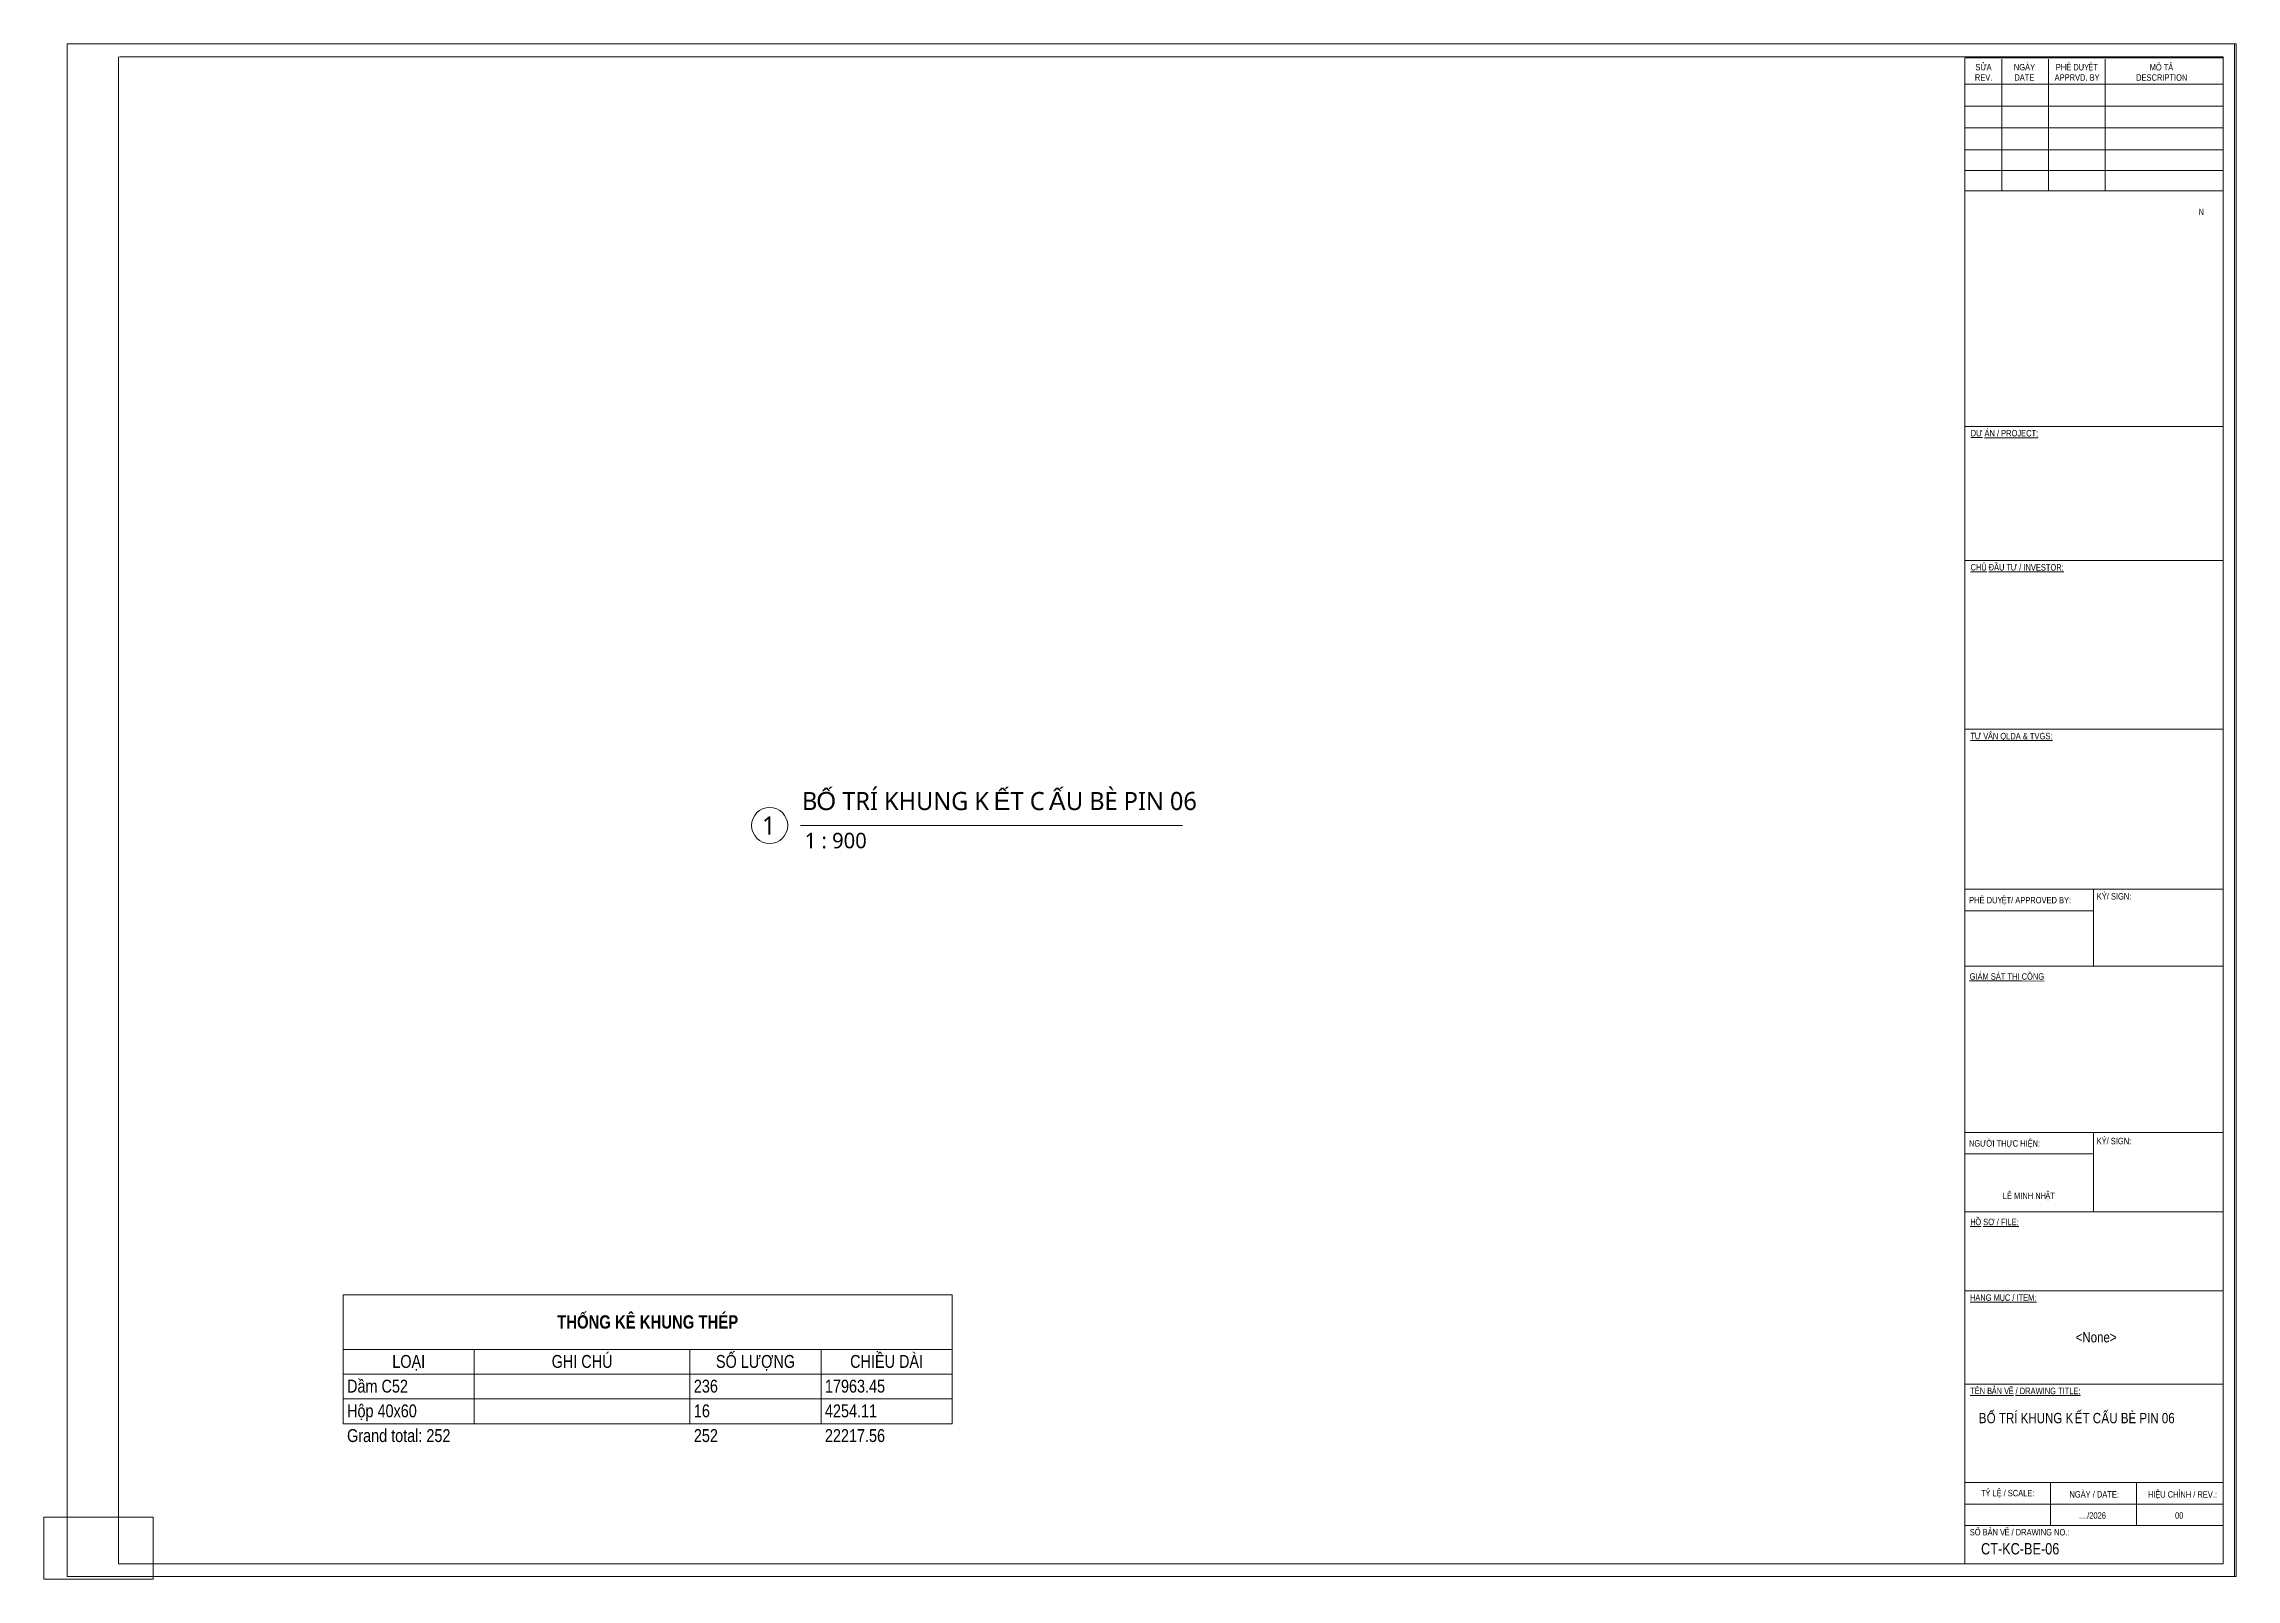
# Paper-space layout 'Layout1' of a CAD drawing. Header units: millimetres. Extents: x -2 to 423, y -2 to 296.
import ezdxf

# ---------------------------------------------------------------- set-up
doc = ezdxf.new("R2010")
doc.units = ezdxf.units.MM
for name, color, linetype, lineweight in [('A-DETL-THIN', 151, 'Continuous', 9), ('G-ANNO-SCHD', 231, 'Continuous', 9), ('G-ANNO-TTLB', 6, 'Continuous', 9)]:
    doc.layers.add(name, color=color, linetype=linetype, lineweight=lineweight)
doc.layers.add('G-ANNO-NPLT', color=191, linetype='Continuous', plot=False)
doc.styles.add('Arial', font='arial.ttf', dxfattribs={"width": 0.8, "height": 1.249009})
doc.styles.add('Arial Narrow', font='ARIALN.TTF', dxfattribs={"height": 1.249009})
doc.styles.add('Arial_1', font='arial.ttf', dxfattribs={"width": 0.8, "height": 1.249009})
doc.styles.add('Arial_2', font='arial.ttf', dxfattribs={"width": 0.8, "height": 2})
doc.styles.add('Arial_3', font='arial.ttf', dxfattribs={"width": 0.8, "height": 2})
doc.styles.add('Arial_4', font='arial.ttf', dxfattribs={"width": 0.8, "height": 2.2})
doc.styles.add('Arial_5', font='arial.ttf', dxfattribs={"height": 3.5})
doc.styles.add('Arial_6', font='arial.ttf', dxfattribs={"width": 0.8, "height": 2.5})
doc.styles.add('Arial_B', font='arialbd.ttf', dxfattribs={"width": 0.8, "height": 2.579365})
doc.styles.add('Trebuchet MS', font='trebuc.ttf', dxfattribs={"height": 3})
doc.styles.add('Trebuchet MS_1', font='trebuc.ttf', dxfattribs={"height": 3.5})

# ---------------------------------------------------------------- blocks, each defined once
blk = doc.blocks.new('Tittle Block Vu Gia Hien - Tittle Block Vu Gia Hien-1706606-BỐ TRÍ KHUNG KẾT CẤU BÈ PIN 06')
at = {"layer": 'G-ANNO-TTLB'}
for p, q in [((422.5, 296), (2.5, 296)), ((2.5, 296), (2.5, -1)), ((2.5, -1), (2.5, 296)), ((2.5, -1), (2.5, 296)), ((2.67, 296), (422.83, 296)), ((2.67, 296), (422.83, 296)), ((12.49, 1.5), (12.49, 293.5)), ((12.66, 293.5), (420.33, 293.5)), ((370.24, 1.5), (370.24, 293.3)), ((370.4, 293.3), (420.33, 293.3)), ((420.33, 293.5), (420.33, 1.5)), ((420.33, 293.3), (420.33, 1.5)), ((422.5, -1), (422.5, 296)), ((422.83, 296), (422.83, -1)), ((422.83, 296), (422.83, -1)), ((377.4, 293.04), (377.4, 267.49)), ((386.46, 293.04), (386.46, 267.49)), ((397.45, 293.03), (397.45, 267.49)), ((420.33, 288.17), (370.24, 288.17)), ((420.33, 283.94), (370.24, 283.94)), ((420.33, 279.7), (370.24, 279.7)), ((420.33, 275.46), (370.24, 275.46)), ((420.33, 271.47), (370.24, 271.47)), ((420.33, 267.49), (370.24, 267.49)), ((370.24, 221.87), (420.33, 221.87)), ((370.24, 195.88), (420.33, 195.88)), ((370.24, 163.21), (420.33, 163.21)), ((370.24, 132.2), (420.33, 132.2)), ((395.2, 132.2), (395.2, 117.31)), ((395.2, 128.03), (370.24, 128.03)), ((370.24, 117.31), (420.33, 117.31)), ((370.24, 85.08), (420.33, 85.08)), ((395.18, 85.08), (395.18, 69.68)), ((395.18, 80.89), (370.24, 80.89)), ((370.24, 69.68), (420.33, 69.68)), ((370.24, 54.38), (420.33, 54.38)), ((370.24, 36.29), (420.33, 36.29)), ((370.24, 17.26), (420.33, 17.26)), ((386.87, 17.26), (386.87, 8.92)), ((403.52, 17.26), (403.52, 8.92)), ((420.33, 13.06), (370.24, 13.06)), ((370.24, 8.92), (420.33, 8.92)), ((420.33, 1.5), (12.49, 1.5)), ((420.33, 1.5), (370.24, 1.5)), ((2.5, -1), (422.5, -1)), ((422.83, -1), (2.5, -1)), ((422.83, -1), (2.5, -1))]:
    blk.add_line(p, q, dxfattribs=at)
at = {"layer": 'G-ANNO-TTLB', "attachment_point": 1, "rotation": 359.9679}
for s, insert, char_height, width, style in [('REV.', (372.2, 290.12), 1.249, 4.0405, 'Arial'), ('S', (372.31, 292.11), 1.25, 1.1544, 'Arial'), ('\\fArial|b0|i0|c254|p34|;\\W.8;Ử', (373.27, 292.11), 1.249, 1.4751, 'Arial_1'), ('A', (374.48, 292.11), 1.25, 1.1544, 'Arial'), ('NGÀY', (379.75, 292.11), 1.249, 4.8743, 'Arial'), ('DATE', (379.85, 290.11), 1.249, 4.6177, 'Arial'), ('APPRVD. BY', (387.66, 290.11), 1.249, 10.3257, 'Arial'), ('PHÊ DUY', (387.88, 292.1), 1.249, 7.6321, 'Arial'), ('\\fArial|b0|i0|c254|p34|;\\W.8;Ệ', (394.17, 292.1), 1.249, 1.1544, 'Arial_1'), ('T', (395.13, 292.1), 1.25, 1.0262, 'Arial'), ('DESCRIPTION', (403.45, 290.1), 1.249, 11.865, 'Arial'), ('MÔ T', (406.07, 292.09), 1.249, 4.3612, 'Arial'), ('\\fArial|b0|i0|c254|p34|;\\W.8;Ả', (409.67, 292.09), 1.249, 1.1544, 'Arial_1'), ('N', (415.56, 264.08), 1.25, 1.2827, 'Arial Narrow'), ('\\L\\LD', (371.39, 221.19), 1.249, 1.2827, 'Arial'), ('\\L\\fArial|b0|i0|c254|p34|;\\W.8;\\LỰ', (372.44, 221.19), 1.249, 1.4751, 'Arial_1'), ('\\L ÁN / PROJECT:', (373.66, 221.18), 1.249, 12.9553, 'Arial'), ('\\L\\fArial|b0|i0|c254|p34|;\\W.8;\\LỦ', (373.44, 195.2), 1.249, 1.2186, 'Arial_1'), ('\\L\\fArial|b0|i0|c254|p34|;\\W.8;\\LẦ', (375.92, 195.2), 1.249, 1.1544, 'Arial_1'), ('\\LCH', (371.37, 195.2), 1.249, 2.5013, 'Arial'), ('\\L\\L ', (374.44, 195.2), 1.249, 0.5131, 'Arial'), ('\\L\\LĐ', (374.87, 195.2), 1.249, 1.2827, 'Arial'), ('\\LU T', (376.88, 195.2), 1.249, 2.7578, 'Arial'), ('\\LƯ / INVESTOR:', (379.15, 195.19), 1.249, 12.3139, 'Arial'), ('\\L\\LT', (371.34, 162.5), 1.249, 1.0262, 'Arial'), ('\\LƯ V', (372.19, 162.5), 1.249, 3.0785, 'Arial'), ('\\L\\fArial|b0|i0|c254|p34|;\\W.8;\\LẤ', (374.73, 162.49), 1.249, 1.1544, 'Arial_1'), ('\\LN QLDA & TVGS:', (375.68, 162.49), 1.249, 13.789, 'Arial'), ('KÝ/ SIGN:', (395.82, 131.44), 1.249, 8.081, 'Arial'), ('PHÊ DUY', (371.09, 130.7), 1.249, 7.6321, 'Arial'), ('\\fArial|b0|i0|c254|p34|;\\W.8;Ệ', (377.38, 130.7), 1.249, 1.1544, 'Arial_1'), ('T/ APPROVED BY:', (378.34, 130.7), 1.249, 14.8793, 'Arial'), ('\\LGIÁM SÁT THI CÔNG', (371.18, 115.91), 1.249, 17.3164, 'Arial'), ('NG', (371.06, 83.56), 1.249, 2.5654, 'Arial'), ('Ư', (373.18, 83.56), 1.25, 1.4751, 'Arial'), ('\\fArial|b0|i0|c254|p34|;\\W.8;Ờ', (374.4, 83.56), 1.249, 1.4751, 'Arial_1'), ('I TH', (375.61, 83.56), 1.249, 3.2709, 'Arial'), ('\\fArial|b0|i0|c254|p34|;\\W.8;Ự', (378.31, 83.56), 1.249, 1.4751, 'Arial_1'), ('C HI', (379.53, 83.56), 1.249, 3.5274, 'Arial'), ('\\fArial|b0|i0|c254|p34|;\\W.8;Ệ', (382.44, 83.55), 1.249, 1.1544, 'Arial_1'), ('N:', (383.39, 83.55), 1.249, 1.7316, 'Arial'), ('KÝ/ SIGN:', (395.8, 84.03), 1.249, 8.081, 'Arial'), ('\\L\\LH', (371.3, 68.34), 1.249, 1.2186, 'Arial'), ('\\L\\fArial|b0|i0|c254|p34|;\\W.8;\\LỒ', (372.3, 68.34), 1.249, 1.3468, 'Arial_1'), ('\\L S', (373.41, 68.34), 1.249, 1.6675, 'Arial'), ('\\LƠ / FILE:', (374.79, 68.34), 1.249, 7.2473, 'Arial'), ('\\L\\LH', (371.29, 53.69), 1.249, 1.2186, 'Arial'), ('\\L\\fArial|b0|i0|c254|p34|;\\W.8;\\LẠ', (372.29, 53.69), 1.249, 1.1544, 'Arial_1'), ('\\LNG M', (373.25, 53.69), 1.249, 4.5536, 'Arial'), ('\\L\\fArial|b0|i0|c254|p34|;\\W.8;\\LỤ', (377, 53.69), 1.249, 1.2186, 'Arial_1'), ('\\LC / ITEM:', (378.01, 53.69), 1.249, 7.5038, 'Arial'), ('\\LTÊN B', (371.28, 35.61), 1.249, 5.0667, 'Arial'), ('\\L\\fArial|b0|i0|c254|p34|;\\W.8;\\LẢ', (375.46, 35.6), 1.249, 1.1544, 'Arial_1'), ('\\LN V', (376.41, 35.6), 1.249, 2.8219, 'Arial'), ('\\L\\fArial|b0|i0|c254|p34|;\\W.8;\\LẼ', (378.74, 35.6), 1.249, 1.1544, 'Arial_1'), ('\\L / DRAWING TITLE:', (379.69, 35.6), 1.249, 15.8413, 'Arial'), ('T', (373.4, 15.8), 1.25, 1.0262, 'Arial'), ('\\fArial|b0|i0|c254|p34|;\\W.8;Ỷ', (374.24, 15.8), 1.249, 1.1544, 'Arial_1'), (' L', (375.2, 15.8), 1.249, 1.4751, 'Arial'), ('\\fArial|b0|i0|c254|p34|;\\W.8;Ệ', (376.41, 15.8), 1.249, 1.1544, 'Arial_1'), (' / SCALE:', (377.37, 15.8), 1.249, 7.7603, 'Arial'), ('NGÀY / DATE:', (390.52, 15.56), 1.249, 11.5443, 'Arial'), ('HI', (405.73, 15.55), 1.249, 1.7316, 'Arial'), ('\\fArial|b0|i0|c254|p34|;\\W.8;Ệ', (407.15, 15.55), 1.249, 1.1544, 'Arial_1'), ('U CH', (408.11, 15.55), 1.249, 4.2329, 'Arial'), ('\\fArial|b0|i0|c254|p34|;\\W.8;Ỉ', (411.6, 15.54), 1.249, 0.5131, 'Arial_1'), ('NH / REV.:', (412.02, 15.54), 1.249, 8.53, 'Arial'), ('\\fArial|b0|i0|c254|p34|;\\W.8;Ố', (372.18, 8.23), 1.249, 1.3468, 'Arial_1'), ('\\fArial|b0|i0|c254|p34|;\\W.8;Ả', (374.67, 8.23), 1.249, 1.1544, 'Arial_1'), ('\\fArial|b0|i0|c254|p34|;\\W.8;Ẽ', (377.95, 8.22), 1.249, 1.1544, 'Arial_1'), ('..../2026', (392.35, 11.46), 1.249, 6.4135, 'Arial'), ('00', (410.99, 11.46), 1.249, 1.9241, 'Arial'), ('S', (371.23, 8.23), 1.25, 1.1544, 'Arial'), (' B', (373.3, 8.23), 1.249, 1.6675, 'Arial'), ('N V', (375.62, 8.22), 1.249, 2.8219, 'Arial'), (' / DRAWING NO.:', (378.91, 8.22), 1.249, 14.238, 'Arial')]:
    blk.add_mtext(s, dxfattribs=dict(at, insert=insert, char_height=char_height, width=width, style=style))
at = {"layer": 'G-ANNO-TTLB', "char_height": 1.249, "attachment_point": 1}
for s, insert, width, style in [('LÊ MINH NH', (377.61, 73.41), 10.0051, 'Arial'), ('\\fArial|b0|i0|c254|p34|;\\W.8;Ậ', (385.86, 73.41), 1.1544, 'Arial_1'), ('T    ', (386.81, 73.41), 2.1165, 'Arial')]:
    blk.add_mtext(s, dxfattribs=dict(at, insert=insert, width=width, style=style))
blk = doc.blocks.new('Viewport - M_View Title-398906-BỐ TRÍ KHUNG KẾT CẤU BÈ PIN 06')
at = {"layer": 'G-ANNO-TTLB'}
for start, end in [(360, 180), (180, 0)]:
    blk.add_arc((-6, 0), 3.5, start, end, dxfattribs=at)

psp = doc.layouts.get("Layout1")

# ---------------------------------------------------------------- linework, layer by layer
at = {"layer": 'A-DETL-THIN'}
for p, q in [((56.01, 53.58), (56.01, 43)), ((174.01, 53.58), (56.01, 53.58)), ((174.01, 43), (174.01, 53.58)), ((56.01, 43), (56.01, 38.21)), ((56.01, 43), (174.01, 43)), ((81.41, 43), (81.41, 38.21)), ((123.21, 43), (123.21, 38.21)), ((148.61, 43), (148.61, 38.21)), ((174.01, 43), (174.01, 38.21)), ((81.41, 38.21), (56.01, 38.21)), ((56.01, 38.21), (56.01, 33.41)), ((123.21, 38.21), (81.41, 38.21)), ((81.41, 38.21), (81.41, 33.41)), ((148.61, 38.21), (123.21, 38.21)), ((123.21, 38.21), (123.21, 33.41)), ((174.01, 38.21), (148.61, 38.21)), ((148.61, 38.21), (148.61, 33.41)), ((174.01, 38.21), (174.01, 33.41)), ((81.41, 33.41), (56.01, 33.41)), ((56.01, 33.41), (56.01, 28.62)), ((123.21, 33.41), (81.41, 33.41)), ((81.41, 33.41), (81.41, 28.62)), ((148.61, 33.41), (123.21, 33.41)), ((123.21, 33.41), (123.21, 28.62)), ((174.01, 33.41), (148.61, 33.41)), ((148.61, 33.41), (148.61, 28.62)), ((174.01, 33.41), (174.01, 28.62)), ((81.41, 28.62), (56.01, 28.62)), ((123.21, 28.62), (81.41, 28.62)), ((148.61, 28.62), (123.21, 28.62)), ((174.01, 28.62), (148.61, 28.62))]:
    psp.add_line(p, q, dxfattribs=at)
at = {"layer": 'G-ANNO-NPLT', "lineweight": 9}
psp.add_line((144.65, 144.55), (218.67, 144.55), dxfattribs=at)

# ---------------------------------------------------------------- block references
at = {"layer": 'G-ANNO-TTLB'}
for name, p in [('Tittle Block Vu Gia Hien - Tittle Block Vu Gia Hien-1706606-BỐ TRÍ KHUNG KẾT CẤU BÈ PIN 06', (0, 0)), ('Viewport - M_View Title-398906-BỐ TRÍ KHUNG KẾT CẤU BÈ PIN 06', (144.65, 144.55))]:
    psp.add_blockref(name, p, dxfattribs=at)

# ---------------------------------------------------------------- texts
at = {"layer": 'G-ANNO-SCHD', "line_spacing_factor": 0.941778}
for s, insert, char_height, width, attachment_point, style in [('TH\\fArial|b1|i0|c254|p34|;\\W.8;ỐNG KÊ KHUNG THÉP', (115.01, 49.63), 2.5794, 39.147, 2, 'Arial_B'), ('GHI CHÚ', (102.31, 41.94), 2.5, 13.957, 2, 'Arial_6'), ('S\\fArial|b0|i0|c254|p34|;\\W.8;Ố LƯỢNG', (135.91, 41.94), 2.5, 18.1503, 2, 'Arial_6'), ('CHI\\fArial|b0|i0|c254|p34|;\\W.8;ỀU DÀI', (161.31, 41.94), 2.5, 16.7117, 2, 'Arial_6'), ('LO\\fArial|b0|i0|c254|p34|;\\W.8;ẠI', (68.71, 41.94), 2.5, 7.5295, 2, 'Arial_6'), ('D\\fArial|b0|i0|c254|p34|;\\W.8;ầm C52', (56.76, 37.15), 2.5, 13.957, 1, 'Arial_6'), ('236', (123.96, 37.15), 2.5, 5.5094, 1, 'Arial_6'), ('17963.45', (149.36, 37.15), 2.5, 13.7734, 1, 'Arial_6'), ('H\\fArial|b0|i0|c254|p34|;\\W.8;ộp 40x60', (56.76, 32.36), 2.5, 15.9771, 1, 'Arial_6'), ('16', (123.96, 32.36), 2.5, 3.6729, 1, 'Arial_6'), ('4254.11', (149.36, 32.36), 2.5, 11.9369, 1, 'Arial_6'), ('Grand total: 252', (56.76, 27.57), 2.5, 23.6902, 1, 'Arial_6'), ('252', (123.96, 27.57), 2.5, 5.5094, 1, 'Arial_6'), ('22217.56', (149.36, 27.57), 2.5, 13.7734, 1, 'Arial_6')]:
    psp.add_mtext(s, dxfattribs=dict(at, insert=insert, char_height=char_height, width=width, attachment_point=attachment_point, style=style))
at = {"layer": 'G-ANNO-TTLB', "attachment_point": 1}
for s, insert, char_height, width, style in [('B', (144.93, 151.03), 3.5, 3.3671, 'Trebuchet MS_1'), ('\\fArial|b0|i0|c254|p34|;Ố', (147.71, 151.03), 3.5, 4.6498, 'Arial_5'), (' TRÍ KHUNG K', (151.54, 151.03), 3.5, 36.9578, 'Trebuchet MS_1'), ('\\fArial|b0|i0|c254|p34|;Ế', (182.04, 151.03), 3.5, 4.0084, 'Arial_5'), ('T C', (185.34, 151.03), 3.5, 8.9789, 'Trebuchet MS_1'), ('\\fArial|b0|i0|c254|p34|;Ấ', (192.75, 151.03), 3.5, 4.0084, 'Arial_5'), ('U BÈ PIN 06', (196.06, 151.03), 3.5, 31.1856, 'Trebuchet MS_1'), ('1', (137.18, 146.29), 3.5, 3.1266, 'Trebuchet MS_1'), ('1 : 900', (145.44, 143.12), 3, 15.8734, 'Trebuchet MS'), ('<None>', (391.72, 46.38), 2, 9.8127, 'Arial_2'), ('B', (372.96, 30.71), 2, 1.8599, 'Arial_2'), ('\\fArial|b0|i0|c254|p34|;\\W.8;Ố', (374.49, 30.71), 2, 2.1165, 'Arial_3'), (' TRÍ KHUNG K', (376.24, 30.71), 2, 18.535, 'Arial_2'), ('\\fArial|b0|i0|c254|p34|;\\W.8;Ế', (391.53, 30.71), 2, 1.8599, 'Arial_3'), ('T C', (393.07, 30.71), 2, 4.4253, 'Arial_2'), ('\\fArial|b0|i0|c254|p34|;\\W.8;Ấ', (396.72, 30.71), 2, 1.8599, 'Arial_3'), ('U BÈ PIN 06', (398.25, 30.71), 2, 15.7131, 'Arial_2'), ('CT-KC-BE-06', (373.4, 5.49), 2.2, 17.7654, 'Arial_4')]:
    psp.add_mtext(s, dxfattribs=dict(at, insert=insert, char_height=char_height, width=width, style=style))

# ---------------------------------------------------------------- viewports
at = {"layer": '0'}
psp.add_viewport(center=(8.59, 4.5), size=(21.19, 12), view_center_point=(8.59, 4.5), view_height=12, dxfattribs=at)

doc.saveas('drawing.dxf')
